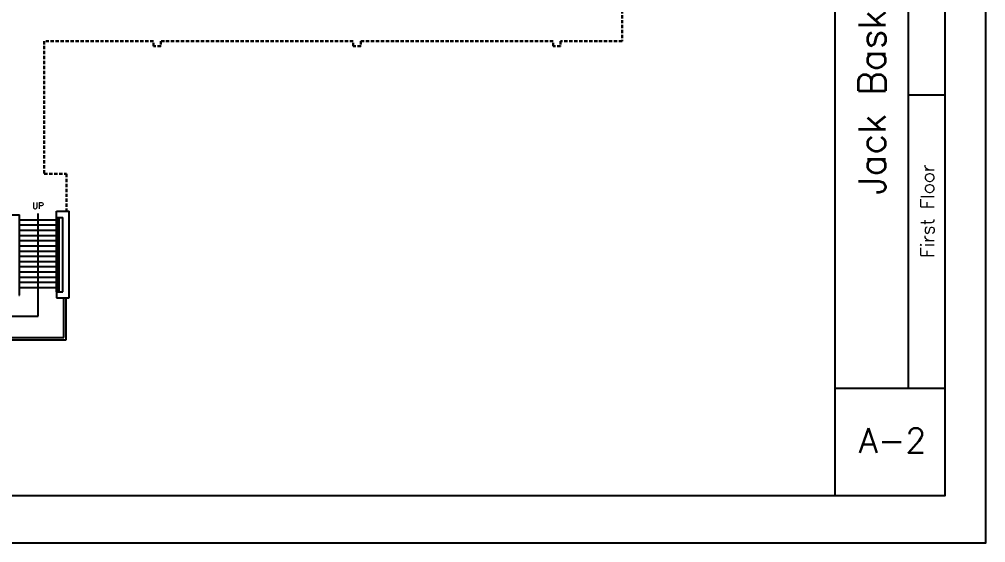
# Model space of a CAD drawing. Header units: inches. Extents: x -10292 to -5324, y 13582 to 17307.
# Drawn here: x -7176 to -5324, y 13582 to 14585 of the extents above; entities that cross this region are included whole.
import ezdxf
from ezdxf.enums import TextEntityAlignment as Align

# ---------------------------------------------------------------- set-up
doc = ezdxf.new("R2010")
doc.units = ezdxf.units.IN
doc.header["$MEASUREMENT"] = 0
doc.linetypes.add('HIDDEN', pattern=[9.525, 6.35, -3.175])
for name, color, linetype in [('A-ANNO-MTLB', 7, 'Continuous'), ('A-FLOR', 9, 'Continuous'), ('A-FLOR-HRAL', 4, 'Continuous'), ('A-FLOR-OVHD', 2, 'HIDDEN'), ('A-FLOR-STRS', 9, 'Continuous'), ('A-WALL-FULL', 7, 'Continuous'), ('A-WALL-PRHT', 8, 'Continuous')]:
    doc.layers.add(name, color=color, linetype=linetype)
doc.styles.get("Standard").update_dxf_attribs({"font": 'romans.shx', "height": 12})
doc.dimstyles.get("Standard").update_dxf_attribs({"dimtxt": 0.18, "dimasz": 0.18, "dimexe": 0.18, "dimexo": 0.0625, "dimgap": 0.09, "dimtad": 0, "dimtih": 1, "dimtoh": 1, "dimdec": 4, "dimzin": 0, "dimdsep": 46, "dimtxsty": 'Standard', "dimcen": 0.09, "dimadec": 0, "dimazin": 0, "dimtfac": 1, "dimtdec": 4, "dimtofl": 0, "dimtmove": 0, "dimatfit": 3, "dimfxl": 0, "dimtolj": 1, "dimtzin": 0, "dimarcsym": 0})

# ---------------------------------------------------------------- blocks, each defined once
blk = doc.blocks.new('A-ANNO-MTLB')
at = {"layer": 'A-ANNO-MTLB'}
for p, q in [((5143.6, 99.5), (5143.6, 3995.9)), ((5298.1, 324.6), (5298.1, 3995.9)), ((5375.3, 942.8), (5298.1, 942.8)), ((5375.3, 324.6), (5143.6, 324.6))]:
    blk.add_line(p, q, dxfattribs=at)
for points in [[(5460.6, 4095.5), (0, 4095.5), (0, 0), (5460.6, 0)], [(170.6, 99.5), (5375.3, 99.5), (5375.3, 3995.9), (170.6, 3995.9)]]:
    blk.add_lwpolyline(points, close=True, dxfattribs=at)
for tag, height, p in [('SYSTEM', 56.9, (5218.6, 3186.2)), ('ADDRESS', 28.4, (5336.8, 3182.1)), ('SCALE', 28.4, (5250.6, 2258.1)), ('DATE', 28.4, (5337.2, 2251.5)), ('BLDG_ID', 28.4, (5342.9, 1750.3)), ('BLDG_NAME', 56.9, (5221.1, 1198.2)), ('FLOOR_ID', 28.4, (5342.9, 1187)), ('FLOOR_NAME', 28.4, (5338, 698.6))]:
    blk.add_attdef(tag, text='', height=height, rotation=90, dxfattribs=at).set_placement(p, align=Align.MIDDLE_CENTER)
blk.add_attdef('NUMBER', text='', height=51.8, dxfattribs=at).set_placement((5264.6, 215.3), align=Align.MIDDLE_CENTER)

msp = doc.modelspace()

# ---------------------------------------------------------------- linework, layer by layer
at = {"layer": 'A-FLOR'}
for p, q in [((-7104.8, 14062.8), (-7104.8, 14205.3)), ((-7099.8, 14062.8), (-7099.8, 14205.3))]:
    msp.add_line(p, q, dxfattribs=at)
at = {"layer": 'A-FLOR-HRAL'}
for p, q in [((-7100.8, 14202.3), (-7103.8, 14202.3)), ((-7103.8, 14062.8), (-7103.8, 14202.3)), ((-7100.8, 14062.8), (-7100.8, 14202.3))]:
    msp.add_line(p, q, dxfattribs=at)
at = {"layer": 'A-FLOR-OVHD', "lineweight": 30}
msp.add_lwpolyline([(-6020.8, 14659.8), (-6020.8, 14543.3), (-6138.8, 14543.3), (-6138.8, 14533.3), (-6153.3, 14533.3), (-6153.3, 14543.3), (-6521.8, 14543.3), (-6521.8, 14533.3), (-6536.3, 14533.3), (-6536.3, 14543.3), (-6904.8, 14543.3), (-6904.8, 14533.3), (-6919.3, 14533.3), (-6919.3, 14543.3), (-7128.3, 14543.3), (-7128.3, 14288.8), (-7085.8, 14288.8), (-7085.8, 14217.3)], dxfattribs=at)
at = {"layer": 'A-FLOR-STRS'}
for p, q in [((-7295.8, 14210.3), (-7175.8, 14210.3)), ((-7175.8, 14056.3), (-7175.8, 14210.3)), ((-7175.8, 14200.8), (-7104.8, 14200.8)), ((-7175.8, 14190.8), (-7104.8, 14190.8)), ((-7175.8, 14180.8), (-7104.8, 14180.8)), ((-7175.8, 14170.8), (-7104.8, 14170.8)), ((-7175.8, 14160.8), (-7104.8, 14160.8)), ((-7175.8, 14150.8), (-7104.8, 14150.8)), ((-7175.8, 14140.8), (-7104.8, 14140.8)), ((-7175.8, 14130.8), (-7104.8, 14130.8)), ((-7175.8, 14120.8), (-7104.8, 14120.8)), ((-7175.8, 14110.8), (-7104.8, 14110.8)), ((-7175.8, 14100.8), (-7104.8, 14100.8)), ((-7175.8, 14090.8), (-7104.8, 14090.8)), ((-7175.8, 14080.8), (-7104.8, 14080.8)), ((-7175.8, 14070.8), (-7104.8, 14070.8)), ((-7176.8, 14056.3), (-7175.8, 14056.3))]:
    msp.add_line(p, q, dxfattribs=at)
at = {"layer": 'A-WALL-FULL'}
for p, q in [((-7104.8, 14217.3), (-7080.8, 14217.3)), ((-7104.8, 14205.3), (-7092.8, 14205.3)), ((-7092.8, 14062.8), (-7092.8, 14205.3)), ((-7080.8, 14050.8), (-7080.8, 14217.3)), ((-7104.8, 14062.8), (-7092.8, 14062.8)), ((-7104.8, 14062.8), (-7104.8, 14050.8)), ((-7104.8, 14050.8), (-7080.8, 14050.8))]:
    msp.add_line(p, q, dxfattribs=at)
msp.add_lwpolyline([(-7104.8, 14205.3), (-7104.8, 14217.3)], dxfattribs=at)
at = {"layer": 'A-WALL-PRHT'}
for p, q in [((-7090.8, 13974.8), (-7090.8, 14050.8)), ((-7086.3, 13970.8), (-7086.3, 14050.8)), ((-7315.3, 13970.8), (-7086.3, 13970.8)), ((-7310.8, 13974.8), (-7090.8, 13974.8))]:
    msp.add_line(p, q, dxfattribs=at)

# ---------------------------------------------------------------- block references
at = {"layer": 'A-ANNO-MTLB'}
ref = msp.add_blockref('A-ANNO-MTLB', (-10291.8, 13581.7), dxfattribs=dict(at, xscale=0.90972, yscale=0.90972, zscale=0.90972))
ref.add_attrib('NUMBER', 'A-2', dxfattribs={"height": 47.16}).set_placement((-5502.5, 13777.6), align=Align.MIDDLE_CENTER)
ref.add_attrib('BLDG_NAME', 'Jack Baskin Engineering', dxfattribs={"height": 51.746, "rotation": 90}).set_placement((-5542, 14671.8), align=Align.MIDDLE_CENTER)
ref.add_attrib('FLOOR_NAME', 'First Floor', dxfattribs={"height": 25.873, "rotation": 90}).set_placement((-5435.7, 14217.2), align=Align.MIDDLE_CENTER)

# ---------------------------------------------------------------- texts
at = {"layer": 'A-FLOR-STRS', "insert": (-7140.3, 14227.8), "char_height": 12, "attachment_point": 5}
msp.add_mtext_dynamic_manual_height_columns('UP', width=12.835, gutter_width=60, heights=[0], dxfattribs=at)

# ---------------------------------------------------------------- leaders
at = {"layer": 'A-FLOR-STRS'}
msp.add_leader([(-7260.3, 14095.3), (-7260.3, 14015.6), (-7140.3, 14015.6), (-7140.3, 14212.6)], dimstyle='Standard', override={"dimasz": 16}, dxfattribs=at)

doc.saveas('drawing.dxf')
